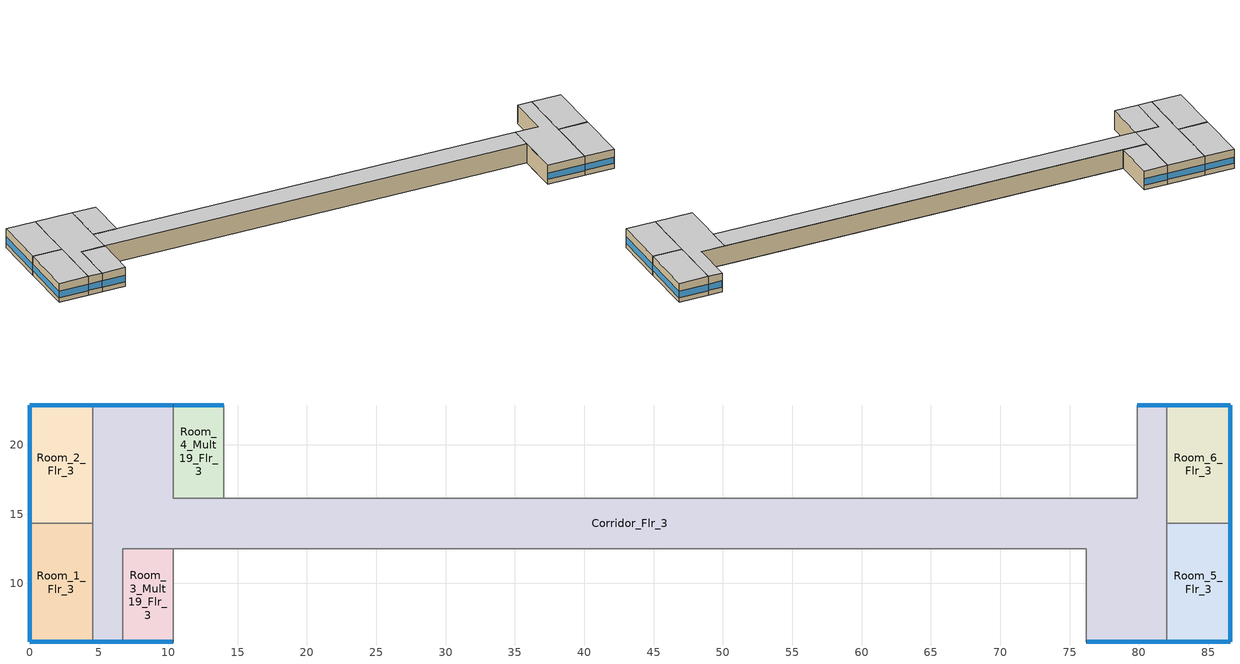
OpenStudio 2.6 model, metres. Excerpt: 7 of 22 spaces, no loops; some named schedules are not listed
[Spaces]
Room_6_Flr_3
 floor adiabatic (BTAP-Int-Wall): 86.56,22.86 86.56,14.33 81.99,14.33 81.99,22.86 z7.01
 wall outside: 86.56,14.33 86.56,22.86 81.99,22.86 z7.01:10.06
 wall to Corridor_Flr_3: 81.99,22.86 81.99,14.33 z7.01:10.06
 wall to Room_5_Flr_3: 81.99,14.33 86.56,14.33 z7.01:10.06
 window: 86.56,14.35 86.56,22.83 z7.77:8.79; 86.54,22.86 82.02,22.86 z7.77:8.8
 ceiling adiabatic (BTAP-Int-Wall): 86.56,14.33 86.56,22.86 81.99,22.86 81.99,14.33 z10.06
Room_1_Flr_3
 floor adiabatic (BTAP-Int-Wall): 4.57,14.33 4.57,5.79 0,5.79 0,14.33 z7.01
 wall outside: 0,14.33 0,5.79 4.57,5.79 z7.01:10.06
 wall to Corridor_Flr_3: 4.57,5.79 4.57,14.33 z7.01:10.06
 wall to Room_2_Flr_3: 4.57,14.33 0,14.33 z7.01:10.06
 window: 0.03,5.79 4.55,5.79 z7.77:8.8; 0,14.3 0,5.82 z7.77:8.79
 ceiling adiabatic (BTAP-Int-Wall): 4.57,5.79 4.57,14.33 0,14.33 0,5.79 z10.06
Corridor_Flr_3
 floor adiabatic (BTAP-Int-Wall): 76.2,16.15 76.2,12.5 10.36,12.5 10.36,16.15 z7.01; 81.99,22.86 81.99,5.79 76.2,5.79 76.2,16.15 79.86,16.15 79.86,22.86 z7.01; 10.36,22.86 10.36,12.5 6.71,12.5 6.71,5.79 4.57,5.79 4.57,22.86 z7.01
 wall outside: 81.99,22.86 79.86,22.86 / 4.57,5.79 6.71,5.79 / 10.36,22.86 4.57,22.86 / 76.2,5.79 81.99,5.79 z7.01:10.06
 wall adiabatic (BTAP-Int-Wall): 79.86,22.86 79.86,16.15 14.02,16.15 10.36,16.15 10.36,22.86 / 6.71,5.79 6.71,12.5 10.36,12.5 76.2,12.5 76.2,5.79 z7.01:10.06
 wall to Room_2_Flr_3: 4.57,22.86 4.57,14.33 z7.01:10.06
 wall to Room_5_Flr_3: 81.99,5.79 81.99,14.33 z7.01:10.06
 window: 10.34,22.86 4.6,22.86 / 76.23,5.79 81.97,5.79 z7.77:8.79; 4.6,5.79 6.68,5.79 / 81.97,22.86 79.88,22.86 z7.77:8.81
 ceiling adiabatic (BTAP-Int-Wall): 81.99,5.79 81.99,22.86 79.86,22.86 79.86,16.15 76.2,16.15 76.2,5.79 z10.06; 6.71,5.79 6.71,12.5 10.36,12.5 10.36,22.86 4.57,22.86 4.57,5.79 z10.06; 76.2,12.5 76.2,16.15 10.36,16.15 10.36,12.5 z10.06
Room_2_Flr_3
 floor adiabatic (BTAP-Int-Wall): 4.57,22.86 4.57,14.33 0,14.33 0,22.86 z7.01
 wall outside: 4.57,22.86 0,22.86 0,14.33 z7.01:10.06
 window: 4.55,22.86 0.03,22.86 z7.77:8.8; 0,22.83 0,14.35 z7.77:8.79
 ceiling adiabatic (BTAP-Int-Wall): 4.57,14.33 4.57,22.86 0,22.86 0,14.33 z10.06
Room_4_Mult19_Flr_3
 floor adiabatic (BTAP-Int-Wall): 14.02,22.86 14.02,16.15 10.36,16.15 10.36,22.86 z7.01
 wall outside: 14.02,22.86 10.36,22.86 z7.01:10.06
 wall adiabatic (BTAP-Int-Wall): 10.36,22.86 10.36,16.15 14.02,16.15 14.02,22.86 z7.01:10.06
 window: 14,22.86 10.39,22.86 z7.77:8.8
 ceiling adiabatic (BTAP-Int-Wall): 14.02,16.15 14.02,22.86 10.36,22.86 10.36,16.15 z10.06
Room_5_Flr_3
 floor adiabatic (BTAP-Int-Wall): 86.56,14.33 86.56,5.79 81.99,5.79 81.99,14.33 z7.01
 wall outside: 81.99,5.79 86.56,5.79 86.56,14.33 z7.01:10.06
 window: 86.56,5.82 86.56,14.3 z7.77:8.79; 82.02,5.79 86.54,5.79 z7.77:8.8
 ceiling adiabatic (BTAP-Int-Wall): 86.56,5.79 86.56,14.33 81.99,14.33 81.99,5.79 z10.06
Room_3_Mult19_Flr_3
 floor adiabatic (BTAP-Int-Wall): 10.36,12.5 10.36,5.79 6.71,5.79 6.71,12.5 z7.01
 wall outside: 6.71,5.79 10.36,5.79 z7.01:10.06
 wall adiabatic (BTAP-Int-Wall): 10.36,5.79 10.36,12.5 6.71,12.5 6.71,5.79 z7.01:10.06
 window: 6.73,5.79 10.34,5.79 z7.77:8.8
 ceiling adiabatic (BTAP-Int-Wall): 10.36,5.79 10.36,12.5 6.71,12.5 6.71,5.79 z10.06
[Site]
Calgary Intl AP_AB_CAN: Latitude {deg}=51.114; Longitude {deg}=-114.02; Time Zone {hr}=-7; Elevation {m}=1084.1; Terrain=City
[Building]
LargeHotel-CAN_AB_Calgary.Intl.AP.718770_CWEC2016.epw created: 2018-10-11 19:52:45 +0000: North Axis {deg}=0; Default Construction Set=BTAP-Mass at hdd = 5000.0; Standards Number of Stories=7; Standards Number of Above Ground Stories=6; Standards Building Type=LargeHotel
[Site:WaterMainsTemperature]
Calculation Method=Correlation; Annual Average Outdoor Air Temperature {C}=5; Maximum Difference In Monthly Average Outdoor Air Temperatures {deltaC}=23.3
[Site:GroundTemperature:BuildingSurface]
19.527, 19.502, 19.536, 19.598, 20.002, 21.64, 22.225, 22.375, 21.449, 20.121, 19.802, 19.633
[ClimateZones]
Climate Zone Institution Name 2=CEC; Climate Zone Document Name 2=California Climate Zone Descriptions; Climate Zone Document Year 2=1995
[SizingPeriod:DesignDay] Barometric Pressure {Pa}=88961; Sky Clearness=0; Rain Indicator=0; Snow Indicator=0; Day of Month=21; Daylight Saving Time Indicator=0; Humidity Indicating Type=Wetbulb; Dry-Bulb Temperature Range Modifier Type=DefaultMultipliers
Name | Maximum Dry-Bulb Temperature {C} | Daily Dry-Bulb Temperature Range {deltaC} | Humidity Indicating Conditions at Maximum Dry-Bulb | Wind Speed {m/s} | Wind Direction {deg} | Month | Day Type | Solar Model Indicator | ASHRAE Taub | ASHRAE Taud
Calgary Intl AP Ann Htg 99.6% Condns DB | -28.5 | 0 | -28.5 | 2.9 | 200 | 1 | WinterDesignDay | ASHRAEClearSky
Calgary Intl AP Ann Clg .4% Condns DB=>MWB | 28.5 | 12.1 | 16.1 | 4.5 | 160 | 7 | SummerDesignDay | ASHRAETau | 0.339 | 2.421
[Material:NoMass] Roughness=Smooth; Thermal Absorptance=0.9; Solar Absorptance=0.7
Name | Thermal Resistance {m2-K/W} | Visible Absorptance
Typical Carpet Pad | 0.21648 | 0.8
Typical Insulation 1 | 5.91238 | 0.7
Typical Insulation 2 | 4.49096 | 0.7
Typical Insulation 3 | 7.24636 | 0.7
Typical Carpet Pad 2 | 1.25503 | 0.8
Typical Carpet Pad 3 | 3.45515 | 0.8
Typical Insulation 4 | 0.526298 | 0.7
Typical Insulation 5 | 0.526316 | 0.7
[Material]
Name | Roughness | Thickness {m} | Conductivity {W/m-K} | Density {kg/m3} | Specific Heat {J/kg-K} | Thermal Absorptance | Solar Absorptance | Visible Absorptance
100mm Normalweight concrete floor | MediumSmooth | 0.1016 | 2.31 | 2322 | 832
G01 13mm gypsum board | Smooth | 0.0127 | 0.16 | 800 | 1090 | 0.9 | 0.7 | 0.5
G05 25mm wood | MediumSmooth | 0.0254 | 0.15 | 608 | 1630 | 0.9 | 0.5 | 0.5
4 in. Normalweight Concrete Floor | MediumRough | 0.1016 | 2.31 | 2322 | 832 | 0.9 | 0.7 | 0.7
1IN Stucco | Smooth | 0.0253 | 0.6918 | 1858 | 837 | 0.9 | 0.7 | 0.92
8IN CONCRETE HW RefBldg | Rough | 0.2032 | 1.311 | 2240 | 836.8 | 0.9 | 0.7 | 0.7
1/2IN Gypsum | Smooth | 0.0127 | 0.16 | 784.9 | 830 | 0.9 | 0.4 | 0.4
Metal Roof Surface; F08 Metal surface | Smooth | 0.0008 | 45.28 | 7824 | 500 | 0.9 | 0.7 | 0.7
6 in. Normalweight Concrete Floor | MediumRough | 0.1524 | 2.31 | 2322 | 832 | 0.9 | 0.7 | 0.7
[Construction]
BTAP-Int-Floor: 100mm Normalweight concrete floor, Typical Carpet Pad
BTAP-Int-Wall: G01 13mm gypsum board, G01 13mm gypsum board
BTAP-Int-Ceiling: Typical Carpet Pad, 100mm Normalweight concrete floor
BTAP-Ext-DaylightDiffuser: SimpleGlazing
BTAP-Int-Door: G05 25mm wood
BTAP-Ext-Floor-Mass:U-0.162: Typical Insulation 1, 4 in. Normalweight Concrete Floor, Typical Carpet Pad
BTAP-Ext-Wall-Mass:U-0.21: 1IN Stucco, 8IN CONCRETE HW RefBldg, Typical Insulation 2, 1/2IN Gypsum
BTAP-Ext-Roof-Metal:U-0.138: Metal Roof Surface, Typical Insulation 3
BTAP-Grnd-Floor-Mass:U-0.757: 6 in. Normalweight Concrete Floor, Typical Carpet Pad 2
BTAP-Grnd-Roof-Mass:U-0.284: 6 in. Normalweight Concrete Floor, Typical Carpet Pad 3
BTAP-Ext-Door:U-1.9000000000000001: F08 Metal surface, Typical Insulation 4
BTAP-Ext-OverHeadDoor:U-1.9000000000000001: Typical Insulation 5
BTAP-Ext-DaylightDiffuser:U=0.190 SHGC=0.600: SimpleGlazing:U=0.190 SHGC=0.600
[DefaultConstructionSet]
BTAP-Mass at hdd = 5000.0: Default Exterior Surface Constructions=BTAP-Mass at hdd = 5000.0; Default Interior Surface Constructions=Default Surface Constructions 2; Default Ground Contact Surface Constructions=BTAP-Mass at hdd = 5000.0 1; Default Exterior SubSurface Constructions=BTAP-Mass at hdd = 5000.0; Default Interior SubSurface Constructions=Default Sub Surface Constructions 2; Interior Partition Construction=BTAP-Int-Door
[DefaultSurfaceConstructions]
Name | Floor Construction | Wall Construction | Roof Ceiling Construction
Default Surface Constructions 2 | BTAP-Int-Floor | BTAP-Int-Wall | BTAP-Int-Ceiling
BTAP-Mass at hdd = 5000.0 | BTAP-Ext-Floor-Mass:U-0.162 | BTAP-Ext-Wall-Mass:U-0.21 | BTAP-Ext-Roof-Metal:U-0.138
BTAP-Mass at hdd = 5000.0 1 | BTAP-Grnd-Floor-Mass:U-0.757 | BTAP-Grnd-Roof-Mass:U-0.284 | BTAP-Grnd-Roof-Mass:U-0.284
[DefaultSubSurfaceConstructions]
Name | Fixed Window Construction | Operable Window Construction | Door Construction | Glass Door Construction | Overhead Door Construction | Skylight Construction | Tubular Daylight Dome Construction | Tubular Daylight Diffuser Construction
Default Sub Surface Constructions 2 | BTAP-Ext-DaylightDiffuser | BTAP-Ext-DaylightDiffuser | BTAP-Int-Door
BTAP-Mass at hdd = 5000.0 | BTAP-Ext-DaylightDiffuser:U=0.190 SHGC=0.600 | BTAP-Ext-DaylightDiffuser:U=0.190 SHGC=0.600 | BTAP-Ext-Door:U-1.9000000000000001 | BTAP-Ext-DaylightDiffuser:U=0.190 SHGC=0.600 | BTAP-Ext-OverHeadDoor:U-1.9000000000000001 | BTAP-Ext-DaylightDiffuser:U=0.190 SHGC=0.600 | BTAP-Ext-DaylightDiffuser:U=0.190 SHGC=0.600 | BTAP-Ext-DaylightDiffuser:U=0.190 SHGC=0.600
[WindowMaterial:SimpleGlazingSystem] Solar Heat Gain Coefficient=0.6; Visible Transmittance=0.21
Name | U-Factor {W/m2-K}
SimpleGlazing | 2.2
SimpleGlazing:U=0.190 SHGC=0.600 | 1.9
[Space] Building Story=Building Story 3; Part of Total Floor Area=Yes
Name | Space Type | Thermal Zone
Corridor_Flr_3 | Space Function Corridor/Transition area - hospital-sch-E | Sp-Corridor_Flr_3 Sys-1 Flr-3 Sch-E HPlcmt-south ZN
Room_1_Flr_3 | Space Function Guest room | Sp-Room_1_Flr_3 Sys-1 Flr-3 Sch-F HPlcmt-west ZN
Room_6_Flr_3 | Space Function Guest room | Sp-Room_6_Flr_3 Sys-1 Flr-3 Sch-F HPlcmt-east ZN
Room_5_Flr_3 | Space Function Guest room | Sp-Room_5_Flr_3 Sys-1 Flr-3 Sch-F HPlcmt-east ZN
Room_4_Mult19_Flr_3 | Space Function Guest room | Sp-Room_4_Mult19_Flr_3 Sys-1 Flr-3 Sch-F HPlcmt-north ZN
Room_2_Flr_3 | Space Function Guest room | Sp-Room_2_Flr_3 Sys-1 Flr-3 Sch-F HPlcmt-west ZN
Room_3_Mult19_Flr_3 | Space Function Guest room | Sp-Room_3_Mult19_Flr_3 Sys-1 Flr-3 Sch-F HPlcmt-south ZN
[BuildingStory]
Building Story 3: Nominal Z Coordinate {m}=7.008
[SpaceType] Standards Building Type=Space Function
Name | Default Schedule Set | Design Specification Outdoor Air Object | Standards Space Type
Space Function Corridor/Transition area - hospital-sch-E | Space Function Corridor/Transition area - hospital-sch-E Schedule Set | Space Function Corridor/Transition area - hospital-sch-E Ventilation | Corridor/Transition area - hospital-sch-E
Space Function Guest room | Space Function Guest room Schedule Set | Space Function Guest room Ventilation | Guest room
[People:Definition] Number of People Calculation Method=People/Area; Fraction Radiant=0.3
Name | People per Space Floor Area {person/m2}
Space Function Corridor/Transition area - hospital-sch-E People Definition | 0.0100036
Space Function Guest room People Definition | 0.0400145
[People] Work Efficiency Schedule=Work Efficiency Schedule; Clothing Insulation Schedule=Clothing Schedule; Air Velocity Schedule=Air Velocity Schedule; Multiplier=1
Name | People Definition | Space or SpaceType
Space Function Corridor/Transition area - hospital-sch-E People | Space Function Corridor/Transition area - hospital-sch-E People Definition | Space Function Corridor/Transition area - hospital-sch-E
Space Function Guest room People | Space Function Guest room People Definition | Space Function Guest room
[Lights:Definition] Design Level Calculation Method=Watts/Area; Fraction Radiant=0.5; Fraction Visible=0.2
Name | Watts per Space Floor Area {W/m2}
Space Function Corridor/Transition area - hospital-sch-E Lights Definition | 9.89991
Space Function Guest room Lights Definition | 8.29993
[Lights] Fraction Replaceable=1
Name | Lights Definition | Space or SpaceType
Space Function Corridor/Transition area - hospital-sch-E Lights | Space Function Corridor/Transition area - hospital-sch-E Lights Definition | Space Function Corridor/Transition area - hospital-sch-E
Space Function Guest room Lights | Space Function Guest room Lights Definition | Space Function Guest room
[DesignSpecification:OutdoorAir] Outdoor Air Method=Sum; Outdoor Air Flow per Person {m3/s-person}=0; Outdoor Air Flow Rate {m3/s}=0; Outdoor Air Flow Air Changes per Hour {1/hr}=0
Name | Outdoor Air Flow per Floor Area {m3/s-m2}
Space Function Corridor/Transition area - hospital-sch-E Ventilation | 0.0003048
Space Function Guest room Ventilation | 0.0005588
[DefaultScheduleSet] People Activity Level Schedule=NECB-Activity; Infiltration Schedule=Always On
Name | Number of People Schedule | Lighting Schedule | Electric Equipment Schedule
Space Function Corridor/Transition area - hospital-sch-E Schedule Set | NECB-E-Occupancy | NECB-E-Occupancy-NECB-E-Lighting-0.0-0.0-0.67-Light Ruleset | NECB-E-Electric-Equipment
Space Function Guest room Schedule Set | NECB-F-Occupancy | NECB-F-Lighting | NECB-F-Electric-Equipment
[ThermostatSetpoint:DualSetpoint]
Name | Heating Setpoint Temperature Schedule | Cooling Setpoint Temperature Schedule
Space Function Corridor/Transition area - hospital-sch-E Thermostat 3 | NECB-E-Thermostat Setpoint-Heating | NECB-E-Thermostat Setpoint-Cooling
Space Function Guest room Thermostat 10; Space Function Guest room Thermostat 11; Space Function Guest room Thermostat 12; Space Function Guest room Thermostat 13; Space Function Guest room Thermostat 14; Space Function Guest room Thermostat 15 | NECB-F-Thermostat Setpoint-Heating | NECB-F-Thermostat Setpoint-Cooling
[ElectricEquipment:Definition]
Space Function Guest room Elec Equip Definition: Design Level Calculation Method=Watts/Area; Watts per Space Floor Area {W/m2}=2.50091; Fraction Radiant=0.5
[ElectricEquipment]
Space Function Guest room Elec Equip: Electric Equipment Definition=Space Function Guest room Elec Equip Definition; Space or SpaceType=Space Function Guest room
[SpaceInfiltration:DesignFlowRate] Schedule=Always On Discrete; Design Flow Rate Calculation Method=Flow/ExteriorArea; Flow per Exterior Surface Area {m3/s-m2}=0.00025; Constant Term Coefficient=0; Temperature Term Coefficient=0; Velocity Term Coefficient=0.224; Velocity Squared Term Coefficient=0
Name | Space or SpaceType
Corridor_Flr_3 Infiltration | Corridor_Flr_3
Room_1_Flr_3 Infiltration | Room_1_Flr_3
Room_2_Flr_3 Infiltration | Room_2_Flr_3
Room_3_Mult19_Flr_3 Infiltration | Room_3_Mult19_Flr_3
Room_4_Mult19_Flr_3 Infiltration | Room_4_Mult19_Flr_3
Room_5_Flr_3 Infiltration | Room_5_Flr_3
Room_6_Flr_3 Infiltration | Room_6_Flr_3
[ThermalZone] Use Ideal Air Loads=No
Name | Multiplier | Thermostat
Sp-Corridor_Flr_3 Sys-1 Flr-3 Sch-E HPlcmt-south ZN | 4 | Space Function Corridor/Transition area - hospital-sch-E Thermostat 3
Sp-Room_4_Mult19_Flr_3 Sys-1 Flr-3 Sch-F HPlcmt-north ZN | 76 | Space Function Guest room Thermostat 10
Sp-Room_5_Flr_3 Sys-1 Flr-3 Sch-F HPlcmt-east ZN | 4 | Space Function Guest room Thermostat 11
Sp-Room_6_Flr_3 Sys-1 Flr-3 Sch-F HPlcmt-east ZN | 4 | Space Function Guest room Thermostat 12
Sp-Room_1_Flr_3 Sys-1 Flr-3 Sch-F HPlcmt-west ZN | 4 | Space Function Guest room Thermostat 13
Sp-Room_2_Flr_3 Sys-1 Flr-3 Sch-F HPlcmt-west ZN | 4 | Space Function Guest room Thermostat 14
Sp-Room_3_Mult19_Flr_3 Sys-1 Flr-3 Sch-F HPlcmt-south ZN | 76 | Space Function Guest room Thermostat 15
[Schedule:Ruleset]
Clothing Schedule: Default Day Schedule=Clothing Schedule Default Winter Clothes
Air Velocity Schedule: Default Day Schedule=Air Velocity Schedule Default
Work Efficiency Schedule: Default Day Schedule=Work Efficiency Schedule Default
NECB-E-Occupancy: Default Day Schedule=NECB-E-Occupancy Default
NECB-Activity: Default Day Schedule=NECB-Activity Default; Summer Design Day Schedule=NECB-Activity Summer Design Day; Winter Design Day Schedule=NECB-Activity Winter Design Day
NECB-E-Occupancy-NECB-E-Lighting-0.0-0.0-0.67-Light Ruleset: Default Day Schedule=NECB-E-Occupancy-NECB-E-Lighting-0.0-0.0-0.67-Light Default
NECB-E-Electric-Equipment: Default Day Schedule=NECB-E-Electric-Equipment Default
Always On: Default Day Schedule=Always On Default
NECB-E-Thermostat Setpoint-Heating: Default Day Schedule=NECB-E-Thermostat Setpoint-Heating Default
NECB-E-Thermostat Setpoint-Cooling: Default Day Schedule=NECB-E-Thermostat Setpoint-Cooling Default
NECB-F-Occupancy: Default Day Schedule=NECB-F-Occupancy Default
NECB-F-Lighting: Default Day Schedule=NECB-F-Lighting Default
NECB-F-Electric-Equipment: Default Day Schedule=NECB-F-Electric-Equipment Default
NECB-F-Thermostat Setpoint-Heating: Default Day Schedule=NECB-F-Thermostat Setpoint-Heating Default
NECB-F-Thermostat Setpoint-Cooling: Default Day Schedule=NECB-F-Thermostat Setpoint-Cooling Default
[Schedule:Day]
Clothing Schedule Default Winter Clothes; Always On Default: 24, 0, 1
Air Velocity Schedule Default: 24, 0, 0.2
Work Efficiency Schedule Default: 24, 0, 0
NECB-E-Occupancy Default: 8, 0, 0, 9, 0, 0.2, 10, 0, 0.7, 14, 0, 0.9, 15, 0, 0.5, 16, 0, 0.9, 18, 0, 0.8, 19, 0, 0.2, 24, 0, 0
NECB-Activity Default; NECB-Activity Winter Design Day; NECB-Activity Summer Design Day: 24, 0, 130
NECB-E-Occupancy-NECB-E-Lighting-0.0-0.0-0.67-Light Default; NECB-E-Electric-Equipment Default: 8, 0, 0.05, 9, 0, 0.4, 10, 0, 0.7, 18, 0, 0.9, 19, 0, 0.4, 24, 0, 0.05
NECB-E-Thermostat Setpoint-Heating Default: 7, 0, 18, 8, 0, 20, 19, 0, 22, 24, 0, 18
NECB-E-Thermostat Setpoint-Cooling Default: 7, 0, 35, 19, 0, 24, 24, 0, 35
NECB-F-Occupancy Default: 7, 0, 0.63, 8, 0, 0.49, 10, 0, 0.28, 16, 0, 0.14, 17, 0, 0.21, 20, 0, 0.35, 22, 0, 0.49, 23, 0, 0.56, 24, 0, 0.63
NECB-F-Lighting Default; NECB-F-Electric-Equipment Default: 1, 0, 0.21, 3, 0, 0.14, 6, 0, 0.07, 7, 0, 0.14, 8, 0, 0.28, 9, 0, 0.35, 11, 0, 0.28, 12, 0, 0.21, 19, 0, 0.14, 20, 0, 0.42, 21, 0, 0.56, 22, 0, 0.63, 23, 0, 0.56, 24, 0, 0.42
NECB-F-Thermostat Setpoint-Heating Default: 1, 0, 22, 7, 0, 18, 8, 0, 20, 24, 0, 22
NECB-F-Thermostat Setpoint-Cooling Default: 24, 0, 24
[Schedule:Rule] Date Specification Type=DateRange; Start Day=1
Name | Schedule Ruleset | Rule Order | Day Schedule | Start Month | End Month | End Day | Apply Monday | Apply Tuesday | Apply Wednesday | Apply Thursday | Apply Friday | Apply Saturday | Apply Sunday
Schedule Rule 1 | Clothing Schedule | 0 | Clothing Schedule Summer Clothes | 5 | 9 | 30
Schedule Rule 2 | NECB-E-Occupancy | 2 | NECB-E-Occupancy Default|Wkdy Day | 1 | 12 | 31 | Yes | Yes | Yes | Yes | Yes
Schedule Rule 3 | NECB-E-Occupancy | 1 | NECB-E-Occupancy Sat Day | 1 | 12 | 31 |  |  |  |  |  | Yes
Schedule Rule 4 | NECB-E-Occupancy | 0 | NECB-E-Occupancy Sun|Hol Day | 1 | 12 | 31 |  |  |  |  |  |  | Yes
Schedule Rule 5 | NECB-E-Occupancy-NECB-E-Lighting-0.0-0.0-0.67-Light Ruleset | 2 | NECB-E-Occupancy-NECB-E-Lighting-0.0-0.0-0.67-Default|Wkdy-Light Day | 1 | 12 | 31 | Yes | Yes | Yes | Yes | Yes
Schedule Rule 6 | NECB-E-Occupancy-NECB-E-Lighting-0.0-0.0-0.67-Light Ruleset | 1 | NECB-E-Occupancy-NECB-E-Lighting-0.0-0.0-0.67-Sat-Light Day | 1 | 12 | 31 |  |  |  |  |  | Yes
Schedule Rule 7 | NECB-E-Occupancy-NECB-E-Lighting-0.0-0.0-0.67-Light Ruleset | 0 | NECB-E-Occupancy-NECB-E-Lighting-0.0-0.0-0.67-Sun|Hol-Light Day | 1 | 12 | 31 |  |  |  |  |  |  | Yes
Schedule Rule 8 | NECB-E-Electric-Equipment | 2 | NECB-E-Electric-Equipment Default|Wkdy Day | 1 | 12 | 31 | Yes | Yes | Yes | Yes | Yes
Schedule Rule 9 | NECB-E-Electric-Equipment | 1 | NECB-E-Electric-Equipment Sat Day | 1 | 12 | 31 |  |  |  |  |  | Yes
Schedule Rule 10 | NECB-E-Electric-Equipment | 0 | NECB-E-Electric-Equipment Sun|Hol Day | 1 | 12 | 31 |  |  |  |  |  |  | Yes
Schedule Rule 11 | NECB-E-Thermostat Setpoint-Heating | 2 | NECB-E-Thermostat Setpoint-Heating Default|Wkdy Day | 1 | 12 | 31 | Yes | Yes | Yes | Yes | Yes
Schedule Rule 12 | NECB-E-Thermostat Setpoint-Heating | 1 | NECB-E-Thermostat Setpoint-Heating Sat Day | 1 | 12 | 31 |  |  |  |  |  | Yes
Schedule Rule 13 | NECB-E-Thermostat Setpoint-Heating | 0 | NECB-E-Thermostat Setpoint-Heating Sun|Hol Day | 1 | 12 | 31 |  |  |  |  |  |  | Yes
Schedule Rule 14 | NECB-E-Thermostat Setpoint-Cooling | 2 | NECB-E-Thermostat Setpoint-Cooling Default|Wkdy Day | 1 | 12 | 31 | Yes | Yes | Yes | Yes | Yes
Schedule Rule 15 | NECB-E-Thermostat Setpoint-Cooling | 1 | NECB-E-Thermostat Setpoint-Cooling Sat Day | 1 | 12 | 31 |  |  |  |  |  | Yes
Schedule Rule 16 | NECB-E-Thermostat Setpoint-Cooling | 0 | NECB-E-Thermostat Setpoint-Cooling Sun|Hol Day | 1 | 12 | 31 |  |  |  |  |  |  | Yes
Schedule Rule 38 | NECB-F-Occupancy | 2 | NECB-F-Occupancy Default|Wkdy Day | 1 | 12 | 31 | Yes | Yes | Yes | Yes | Yes
Schedule Rule 39 | NECB-F-Occupancy | 1 | NECB-F-Occupancy Sat Day | 1 | 12 | 31 |  |  |  |  |  | Yes
Schedule Rule 40 | NECB-F-Occupancy | 0 | NECB-F-Occupancy Sun|Hol Day | 1 | 12 | 31 |  |  |  |  |  |  | Yes
Schedule Rule 41 | NECB-F-Lighting | 2 | NECB-F-Lighting Default|Wkdy Day | 1 | 12 | 31 | Yes | Yes | Yes | Yes | Yes
Schedule Rule 42 | NECB-F-Lighting | 1 | NECB-F-Lighting Sat Day | 1 | 12 | 31 |  |  |  |  |  | Yes
Schedule Rule 43 | NECB-F-Lighting | 0 | NECB-F-Lighting Sun|Hol Day | 1 | 12 | 31 |  |  |  |  |  |  | Yes
Schedule Rule 44 | NECB-F-Electric-Equipment | 2 | NECB-F-Electric-Equipment Default|Wkdy Day | 1 | 12 | 31 | Yes | Yes | Yes | Yes | Yes
Schedule Rule 47 | NECB-F-Thermostat Setpoint-Heating | 2 | NECB-F-Thermostat Setpoint-Heating Default|Wkdy Day | 1 | 12 | 31 | Yes | Yes | Yes | Yes | Yes
Schedule Rule 48 | NECB-F-Thermostat Setpoint-Heating | 1 | NECB-F-Thermostat Setpoint-Heating Sat Day | 1 | 12 | 31 |  |  |  |  |  | Yes
Schedule Rule 49 | NECB-F-Thermostat Setpoint-Heating | 0 | NECB-F-Thermostat Setpoint-Heating Sun|Hol Day | 1 | 12 | 31 |  |  |  |  |  |  | Yes
Schedule Rule 50 | NECB-F-Thermostat Setpoint-Cooling | 2 | NECB-F-Thermostat Setpoint-Cooling Default|Wkdy Day | 1 | 12 | 31 | Yes | Yes | Yes | Yes | Yes
Schedule Rule 51 | NECB-F-Thermostat Setpoint-Cooling | 1 | NECB-F-Thermostat Setpoint-Cooling Sat Day | 1 | 12 | 31 |  |  |  |  |  | Yes
Schedule Rule 52 | NECB-F-Thermostat Setpoint-Cooling | 0 | NECB-F-Thermostat Setpoint-Cooling Sun|Hol Day | 1 | 12 | 31 |  |  |  |  |  |  | Yes
[Schedule:Constant]
Always On Discrete: Value=1
